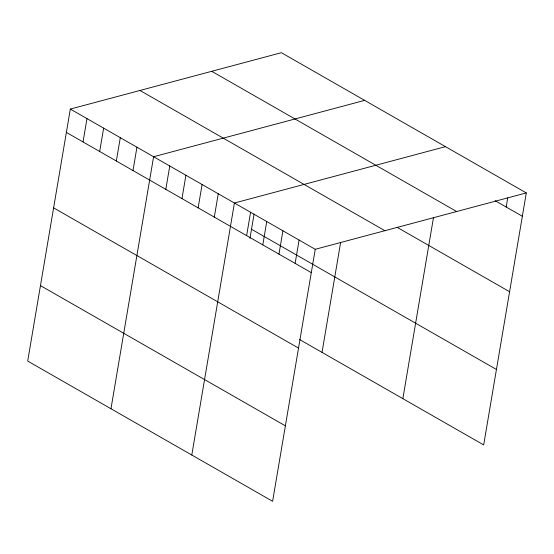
<?xml version="1.0" encoding="UTF-8"?>
<svg xmlns="http://www.w3.org/2000/svg" width="554" height="554" viewBox="0 0 554 554"><rect width="100%" height="100%" fill="white"/><g stroke="black" fill="none" stroke-linecap="round" stroke-linejoin="round"><path stroke-width="0.83" d="M526.3 192.924L281.384 52.699L70.323 109.069L27.7 361.076L272.616 501.301L315.24 249.3L526.3 192.924L483.677 444.931L299.582 339.526M83.031 141.949L86.978 118.604M99.685 151.484L103.633 128.14M116.34 161.02L120.287 137.676M132.995 170.556L136.942 147.212M110.973 408.755L153.597 156.747L364.657 100.371M165.812 189.343L169.759 165.999M181.975 198.602L185.922 175.258M198.145 207.854L202.092 184.51M214.308 217.113L218.255 193.768M191.795 455.028L234.418 203.02L445.478 146.651M246.634 235.623L250.581 212.279M249.993 238.268L254.092 214.031M262.797 244.875L266.751 221.531M278.967 254.134L282.914 230.789M295.13 263.385L299.077 240.041M322.026 352.379L340.655 242.278M402.855 398.658L433.484 217.57M506.19 207.016L507.741 197.847M495.165 200.707L522.353 216.268M211.732 71.3L456.648 211.531M397.17 227.362L509.59 291.729M139.975 90.461L384.891 230.693M70.323 109.069L315.24 249.3M251.523 229.245L496.439 369.476M66.376 132.413L311.293 272.644M53.613 207.868L298.53 348.099M40.463 285.615L285.379 425.846"/></g></svg>
